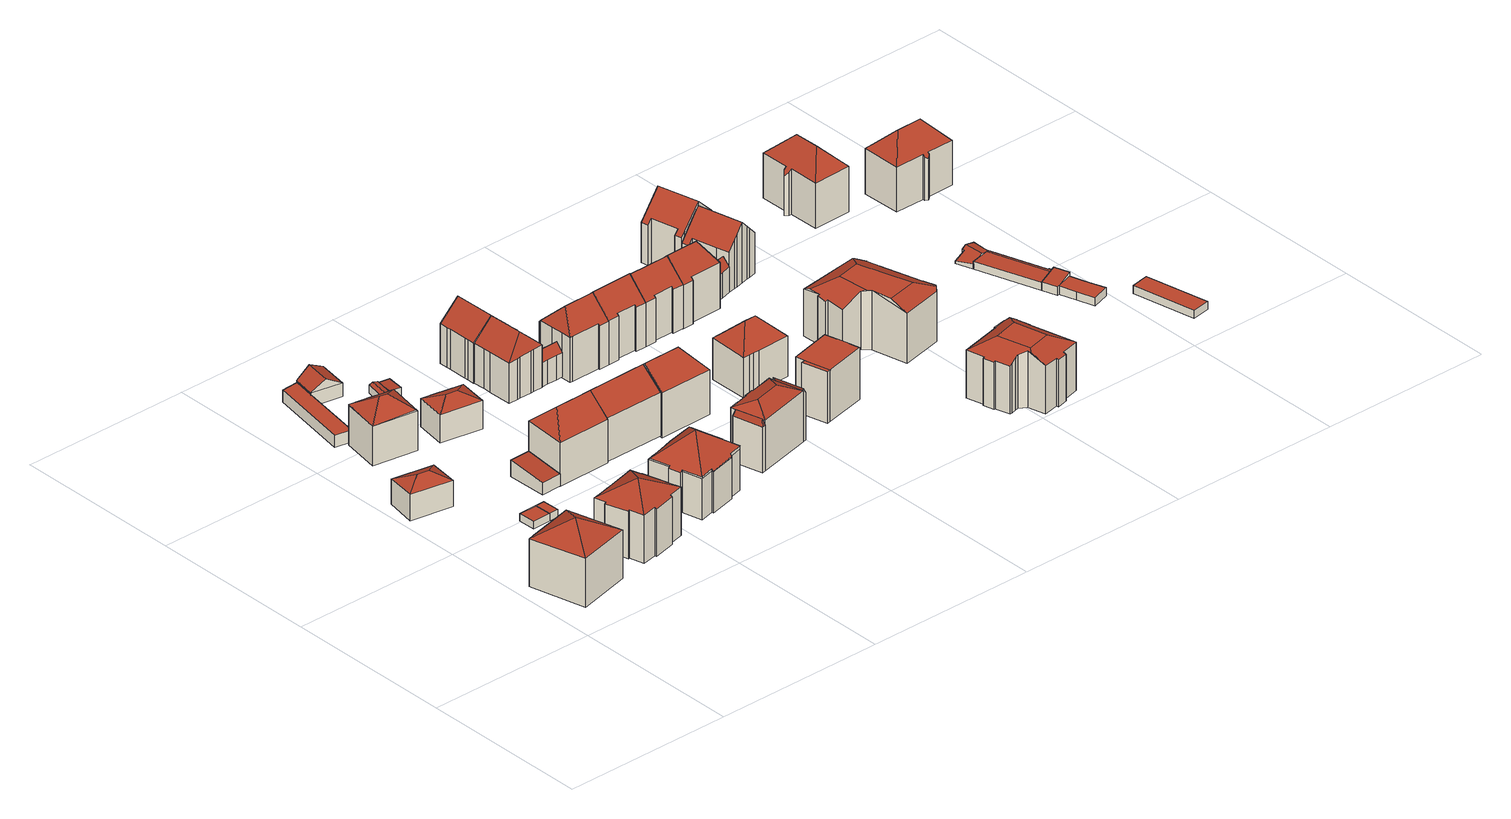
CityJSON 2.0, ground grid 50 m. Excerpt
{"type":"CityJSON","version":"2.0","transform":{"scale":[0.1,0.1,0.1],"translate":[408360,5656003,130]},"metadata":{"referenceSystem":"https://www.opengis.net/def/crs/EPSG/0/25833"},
"CityObjects":{
"building1":{"type":"Building","attributes":{"Dachtyp_tdc":"tdcFreeFormRoof","Gemeindeschluessel":14612000,"Dachneigung":31.47,"QualitaetDacherkennung":66,"Geometrietyp2DReferenz":"3000","measuredHeight":18.98,"function":"31001_9998","roofType":"5000"},"geometry":[{"type":"Solid","lod":"2","boundaries":[[[[0,1,2,3]],[[1,4,5,2]],[[4,6,7,5]],[[6,8,9,7]],[[8,10,11,9]],[[10,0,3,11]],[[12,6,4,1,0]],[[13,8,6,12]],[[13,12,10]],[[12,0,10]],[[10,8,13]],[[3,2,5,7,9,11]]]],"semantics":{"surfaces":[{"type":"WallSurface"},{"type":"RoofSurface"},{"type":"GroundSurface"}],"values":[[0,0,0,0,0,0,1,1,1,1,0,2]]}}]},
"building2":{"type":"Building","attributes":{"Dachtyp_tdc":"tdcHipRoof","Gemeindeschluessel":14612000,"Dachneigung":27.1,"QualitaetDacherkennung":89,"Geometrietyp2DReferenz":"3000","measuredHeight":9.74,"function":"31001_9998","roofType":"3200"},"geometry":[{"type":"Solid","lod":"2","boundaries":[[[[14,15,16,17]],[[15,18,19,16]],[[18,20,21,19]],[[20,14,17,21]],[[18,15,22]],[[14,20,23]],[[15,14,23,22]],[[20,18,22,23]],[[17,16,19,21]]]],"semantics":{"surfaces":[{"type":"WallSurface"},{"type":"RoofSurface"},{"type":"GroundSurface"}],"values":[[0,0,0,0,1,1,1,1,2]]}}]},
"building3":{"type":"Building","attributes":{"Dachtyp_tdc":"tdcPolyFlatRoof","Gemeindeschluessel":14612000,"Dachneigung":0,"QualitaetDacherkennung":93,"Geometrietyp2DReferenz":"3000","measuredHeight":2.21,"function":"31001_9998","roofType":"1000"},"geometry":[{"type":"Solid","lod":"2","boundaries":[[[[24,25,26,27]],[[25,28,29,26]],[[28,30,31,29]],[[30,24,27,31]],[[30,28,25,24]],[[27,26,29,31]]]],"semantics":{"surfaces":[{"type":"WallSurface"},{"type":"RoofSurface"},{"type":"GroundSurface"}],"values":[[0,0,0,0,1,2]]}}]},
"building4":{"type":"Building","attributes":{"Dachtyp_tdc":"tdcPolyFlatRoof","Gemeindeschluessel":14612000,"Dachneigung":0,"QualitaetDacherkennung":98,"Geometrietyp2DReferenz":"3000","measuredHeight":2.22,"function":"31001_9998","roofType":"1000"},"geometry":[{"type":"Solid","lod":"2","boundaries":[[[[32,24,27,33]],[[24,30,31,27]],[[30,34,35,31]],[[34,32,33,35]],[[34,30,24,32]],[[33,27,31,35]]]],"semantics":{"surfaces":[{"type":"WallSurface"},{"type":"RoofSurface"},{"type":"GroundSurface"}],"values":[[0,0,0,0,1,2]]}}]},
"building5":{"type":"Building","attributes":{"Dachtyp_tdc":"tdcTentRoof","Gemeindeschluessel":14612000,"Dachneigung":28.69,"QualitaetDacherkennung":49,"Geometrietyp2DReferenz":"3000","measuredHeight":18.12,"function":"31001_9998","roofType":"3500"},"geometry":[{"type":"Solid","lod":"2","boundaries":[[[[36,37,38,39]],[[37,40,41,38]],[[40,42,43,41]],[[42,44,45,43]],[[44,46,47,45]],[[46,48,49,47]],[[48,50,51,49]],[[50,52,53,51]],[[52,54,55,53]],[[54,56,57,55]],[[56,58,59,57]],[[58,60,61,59]],[[60,62,63,61]],[[62,64,65,63]],[[64,66,67,65]],[[66,68,69,67]],[[68,70,71,69]],[[70,72,73,71]],[[72,36,39,73]],[[50,48,46,44,42,40,74]],[[60,58,56,54,52,50,74]],[[68,66,64,62,60,74]],[[40,37,36,72,70,68,74]],[[39,38,41,43,45,47,49,51,53,55,57,59,61,63,65,67,69,71,73]]]],"semantics":{"surfaces":[{"type":"WallSurface"},{"type":"RoofSurface"},{"type":"GroundSurface"}],"values":[[0,0,0,0,0,0,0,0,0,0,0,0,0,0,0,0,0,0,0,1,1,1,1,2]]}}]},
"building6":{"type":"Building","attributes":{"Dachtyp_tdc":"tdcFreeFormRoof","Gemeindeschluessel":14612000,"Dachneigung":31.18,"QualitaetDacherkennung":84,"Geometrietyp2DReferenz":"3000","measuredHeight":15.18,"function":"31001_9998","roofType":"5000"},"geometry":[{"type":"Solid","lod":"2","boundaries":[[[[75,76,77,78]],[[76,79,80,77]],[[79,81,82,80]],[[81,83,84,82]],[[83,85,86,84]],[[85,87,88,86]],[[87,89,90,88]],[[89,75,78,90]],[[91,89,92]],[[93,94,95,87]],[[89,95,94,92]],[[96,97,98,91,92,94,93,99]],[[81,96,99,83]],[[83,99,93,85]],[[89,91,75]],[[75,91,98,76]],[[79,97,96,81]],[[76,98,97,79]],[[85,93,87]],[[87,95,89]],[[78,77,80,82,84,86,88,90]]]],"semantics":{"surfaces":[{"type":"WallSurface"},{"type":"RoofSurface"},{"type":"GroundSurface"}],"values":[[0,0,0,0,0,0,0,0,1,1,1,1,0,0,0,0,0,0,0,0,2]]}}]},
"building7":{"type":"Building","attributes":{"Dachtyp_tdc":"tdcPolyFlatRoof","Gemeindeschluessel":14612000,"Dachneigung":6.84,"QualitaetDacherkennung":77,"Geometrietyp2DReferenz":"3000","measuredHeight":4.87,"function":"31001_9998","roofType":"2100"},"geometry":[{"type":"Solid","lod":"2","boundaries":[[[[100,101,102,103]],[[101,104,105,102]],[[104,106,107,105]],[[106,100,103,107]],[[106,104,101,100]],[[103,102,105,107]]]],"semantics":{"surfaces":[{"type":"WallSurface"},{"type":"RoofSurface"},{"type":"GroundSurface"}],"values":[[0,0,0,0,1,2]]}}]},
"building8":{"type":"Building","attributes":{"Gemeindeschluessel":14612000,"Geometrietyp2DReferenz":"3000","function":"31001_9998","roofType":"9999"},"children":["building8-1","building8-2"]},
"building8-1":{"type":"BuildingPart","attributes":{"Dachtyp_tdc":"tdcGableRoof","Dachneigung":29.88,"QualitaetDacherkennung":85,"Geometrietyp2DReferenz":"3000","measuredHeight":6.7,"roofType":"3100"},"parents":["building8"],"geometry":[{"type":"MultiSurface","lod":"2","boundaries":[[[108,109,110,111]],[[109,112,113,114,110]],[[115,116,117,118,119]],[[116,120,121,117]],[[120,108,111,121]],[[120,122,123,124,108]],[[125,126,124,123,127]],[[112,125,127,115]],[[115,127,123,122,116]],[[109,126,125,112]],[[108,124,126,109]],[[116,122,120]],[[111,110,114,118,117,121]]],"semantics":{"surfaces":[{"type":"WallSurface"},{"type":"RoofSurface"},{"type":"GroundSurface"}],"values":[0,0,0,0,0,1,1,0,0,0,0,0,2]}}]},
"building8-2":{"type":"BuildingPart","attributes":{"Dachtyp_tdc":"tdcPolyFlatRoof","Dachneigung":0,"QualitaetDacherkennung":43,"Geometrietyp2DReferenz":"3000","measuredHeight":3.44,"roofType":"1000"},"parents":["building8"],"geometry":[{"type":"MultiSurface","lod":"2","boundaries":[[[128,119,118,129]],[[113,130,110,114]],[[130,131,132,110]],[[131,133,134,132]],[[133,128,129,134]],[[133,131,130,113,119,128]],[[129,118,114,110,132,134]]],"semantics":{"surfaces":[{"type":"WallSurface"},{"type":"RoofSurface"},{"type":"GroundSurface"}],"values":[0,0,0,0,0,1,2]}}]},
"building9":{"type":"Building","attributes":{"Dachtyp_tdc":"tdcFreeFormRoof","Gemeindeschluessel":14612000,"Dachneigung":24.18,"QualitaetDacherkennung":87,"Geometrietyp2DReferenz":"3000","measuredHeight":10.25,"function":"31001_9998","roofType":"5000"},"geometry":[{"type":"Solid","lod":"2","boundaries":[[[[135,136,137,138]],[[136,139,140,137]],[[139,141,142,140]],[[141,143,144,142]],[[143,145,146,144]],[[145,135,138,146]],[[141,139,147]],[[148,149,145,143]],[[147,139,136,135,149,148]],[[141,147,148,143]],[[135,145,149]],[[138,137,140,142,144,146]]]],"semantics":{"surfaces":[{"type":"WallSurface"},{"type":"RoofSurface"},{"type":"GroundSurface"}],"values":[[0,0,0,0,0,0,1,1,1,1,0,2]]}}]},
"building10":{"type":"Building","attributes":{"Dachtyp_tdc":"tdcFreeFormRoof","Gemeindeschluessel":14612000,"Dachneigung":41.9,"QualitaetDacherkennung":52,"Geometrietyp2DReferenz":"3000","measuredHeight":18.32,"function":"31001_9998","roofType":"5000"},"geometry":[{"type":"Solid","lod":"2","boundaries":[[[[150,151,152,153]],[[151,154,155,152]],[[154,156,157,155]],[[156,150,153,157]],[[158,154,151]],[[159,158,151,150]],[[158,159,156,154]],[[150,156,159]],[[153,152,155,157]]]],"semantics":{"surfaces":[{"type":"WallSurface"},{"type":"RoofSurface"},{"type":"GroundSurface"}],"values":[[0,0,0,0,1,1,1,0,2]]}}]},
"building11":{"type":"Building","attributes":{"Dachtyp_tdc":"tdcFreeFormRoof","Gemeindeschluessel":14612000,"Dachneigung":12.9,"QualitaetDacherkennung":51,"Geometrietyp2DReferenz":"3000","measuredHeight":2.91,"function":"31001_9998","roofType":"5000"},"geometry":[{"type":"Solid","lod":"2","boundaries":[[[[160,161,162,163]],[[161,164,165,162]],[[164,166,167,165]],[[166,168,169,167]],[[168,160,163,169]],[[168,166,170,171,160]],[[171,170,164,161]],[[161,160,171]],[[166,164,170]],[[163,162,165,167,169]]]],"semantics":{"surfaces":[{"type":"WallSurface"},{"type":"RoofSurface"},{"type":"GroundSurface"}],"values":[[0,0,0,0,0,1,1,0,0,2]]}}]},
"building12":{"type":"Building","attributes":{"Dachtyp_tdc":"tdcFreeFormRoof","Gemeindeschluessel":14612000,"Dachneigung":39.32,"QualitaetDacherkennung":48,"Geometrietyp2DReferenz":"3000","measuredHeight":19.01,"function":"31001_9998","roofType":"5000"},"geometry":[{"type":"Solid","lod":"2","boundaries":[[[[172,173,174,175]],[[173,176,177,174]],[[176,178,179,177]],[[178,180,181,179]],[[180,182,183,181]],[[182,184,185,183]],[[184,186,187,185]],[[186,188,189,187]],[[188,190,191,189]],[[190,192,193,191]],[[192,194,195,193]],[[194,196,197,195]],[[196,198,199,197]],[[198,200,201,199]],[[200,202,203,201]],[[202,204,205,203]],[[204,206,207,205]],[[206,208,209,207]],[[208,210,211,209]],[[210,172,175,211]],[[212,213,214,215,216,217,218,219,220]],[[221,222,223,224,225,218,217]],[[226,227,221,217,228,229,190,188]],[[216,230,231,232,233,194,228,217]],[[192,229,228,194]],[[194,233,196]],[[196,233,232,198]],[[198,232,231,200]],[[200,231,230,202]],[[202,230,216,215,204]],[[190,229,192]],[[184,227,226,186]],[[186,226,188]],[[182,222,221,227,184]],[[173,219,218,225,176]],[[176,225,224,178]],[[178,224,223,180]],[[180,223,222,182]],[[172,220,219,173]],[[204,215,214,206]],[[206,214,213,208]],[[208,213,212,210]],[[210,212,220,172]],[[175,174,177,179,181,183,185,187,189,191,193,195,197,199,201,203,205,207,209,211]]]],"semantics":{"surfaces":[{"type":"WallSurface"},{"type":"RoofSurface"},{"type":"GroundSurface"}],"values":[[0,0,0,0,0,0,0,0,0,0,0,0,0,0,0,0,0,0,0,0,1,1,1,1,0,0,0,0,0,0,0,0,0,0,0,0,0,0,0,0,0,0,0,2]]}}]},
"building13":{"type":"Building","attributes":{"Dachtyp_tdc":"tdcPolyFlatRoof","Gemeindeschluessel":14612000,"Dachneigung":4.2,"QualitaetDacherkennung":86,"Geometrietyp2DReferenz":"3000","measuredHeight":2.73,"function":"31001_9998","roofType":"2100"},"geometry":[{"type":"Solid","lod":"2","boundaries":[[[[234,235,236,237]],[[235,238,169,236]],[[238,239,167,169]],[[239,234,237,167]],[[239,238,235,234]],[[237,236,169,167]]]],"semantics":{"surfaces":[{"type":"WallSurface"},{"type":"RoofSurface"},{"type":"GroundSurface"}],"values":[[0,0,0,0,1,2]]}}]},
"building14":{"type":"Building","attributes":{"Dachtyp_tdc":"tdcGableRoof","Gemeindeschluessel":14612000,"Dachneigung":39.92,"QualitaetDacherkennung":71,"Geometrietyp2DReferenz":"3000","measuredHeight":17.87,"function":"31001_9998","roofType":"3100"},"geometry":[{"type":"Solid","lod":"2","boundaries":[[[[240,241,242,243]],[[241,156,244,242]],[[156,245,246,244]],[[245,240,243,246]],[[156,241,247]],[[240,245,248]],[[241,240,248,247]],[[245,156,247,248]],[[243,242,244,246]]]],"semantics":{"surfaces":[{"type":"WallSurface"},{"type":"RoofSurface"},{"type":"GroundSurface"}],"values":[[0,0,0,0,0,0,1,1,2]]}}]},
"building15":{"type":"Building","attributes":{"Dachtyp_tdc":"tdcHipAndGableRoof","Gemeindeschluessel":14612000,"Dachneigung":44.18,"QualitaetDacherkennung":74,"Geometrietyp2DReferenz":"3000","measuredHeight":17.25,"function":"31001_9998","roofType":"5000"},"geometry":[{"type":"Solid","lod":"2","boundaries":[[[[249,250,251,252]],[[250,253,254,251]],[[253,255,256,254]],[[255,257,258,256]],[[257,259,260,258]],[[259,261,262,260]],[[261,263,264,262]],[[263,265,266,264]],[[265,267,268,266]],[[267,269,270,268]],[[269,271,272,270]],[[271,273,274,272]],[[273,275,276,274]],[[275,277,278,276]],[[277,249,252,278]],[[273,271,269,267,265,263,279]],[[263,261,259,257,255,253,250,279]],[[250,249,277,275,273,279]],[[252,251,254,256,258,260,262,264,266,268,270,272,274,276,278]]]],"semantics":{"surfaces":[{"type":"WallSurface"},{"type":"RoofSurface"},{"type":"GroundSurface"}],"values":[[0,0,0,0,0,0,0,0,0,0,0,0,0,0,0,1,1,1,2]]}}]},
"building16":{"type":"Building","attributes":{"Dachtyp_tdc":"tdcGableRoof","Gemeindeschluessel":14612000,"Dachneigung":44.58,"QualitaetDacherkennung":75,"Geometrietyp2DReferenz":"3000","measuredHeight":17.34,"function":"31001_9998","roofType":"3100"},"geometry":[{"type":"Solid","lod":"2","boundaries":[[[[280,281,282,283]],[[281,284,285,282]],[[284,286,287,285]],[[286,288,289,287]],[[288,290,291,289]],[[290,292,293,291]],[[292,294,295,293]],[[294,296,297,295]],[[296,298,299,297]],[[298,300,301,299]],[[300,302,303,301]],[[302,304,305,303]],[[304,250,306,305]],[[250,307,308,306]],[[307,309,310,308]],[[309,280,283,310]],[[250,304,302,300,298,296,294,292,290,288]],[[288,286,284,281,280,309,307,250]],[[283,282,285,287,289,291,293,295,297,299,301,303,305,306,308,310]]]],"semantics":{"surfaces":[{"type":"WallSurface"},{"type":"RoofSurface"},{"type":"GroundSurface"}],"values":[[0,0,0,0,0,0,0,0,0,0,0,0,0,0,0,0,1,1,2]]}}]},
"building17":{"type":"Building","attributes":{"Dachtyp_tdc":"tdcFreeFormRoof","Gemeindeschluessel":14612000,"Dachneigung":48.27,"QualitaetDacherkennung":69,"Geometrietyp2DReferenz":"3000","measuredHeight":9.41,"function":"31001_9998","roofType":"5000"},"geometry":[{"type":"Solid","lod":"2","boundaries":[[[[311,312,313,314]],[[312,315,316,313]],[[315,317,318,316]],[[317,319,320,318]],[[319,321,322,320]],[[321,323,324,322]],[[323,311,314,324]],[[325,315,312,311,326]],[[319,317,325,326,323,321]],[[317,315,325]],[[311,323,326]],[[314,313,316,318,320,322,324]]]],"semantics":{"surfaces":[{"type":"WallSurface"},{"type":"RoofSurface"},{"type":"GroundSurface"}],"values":[[0,0,0,0,0,0,0,1,1,0,0,2]]}}]},
"building18":{"type":"Building","attributes":{"Dachtyp_tdc":"tdcHipAndGableRoof","Gemeindeschluessel":14612000,"Dachneigung":41.96,"QualitaetDacherkennung":49,"Geometrietyp2DReferenz":"3000","measuredHeight":18.68,"function":"31001_9998","roofType":"5000"},"geometry":[{"type":"Solid","lod":"2","boundaries":[[[[327,328,329,330]],[[328,331,332,329]],[[331,333,334,332]],[[333,335,336,334]],[[335,327,330,336]],[[328,337,338]],[[245,339,338,337]],[[328,338,339,340,331]],[[331,340,333]],[[333,340,339,245,335]],[[335,245,337,327]],[[327,337,328]],[[330,329,332,334,336]]]],"semantics":{"surfaces":[{"type":"WallSurface"},{"type":"RoofSurface"},{"type":"GroundSurface"}],"values":[[0,0,0,0,0,1,1,1,0,0,0,0,2]]}}]},
"building19":{"type":"Building","attributes":{"Gemeindeschluessel":14612000,"Geometrietyp2DReferenz":"3000","function":"31001_9998","roofType":"9999"},"children":["building19-1","building19-2","building19-3"]},
"building19-1":{"type":"BuildingPart","attributes":{"Dachtyp_tdc":"tdcFreeFormRoof","Dachneigung":75.71,"QualitaetDacherkennung":44,"Geometrietyp2DReferenz":"3000","measuredHeight":15.21,"roofType":"5000"},"parents":["building19"],"geometry":[{"type":"MultiSurface","lod":"2","boundaries":[[[341,342,343,344]],[[342,345,346,343]],[[345,347,348,346]],[[349,347,345]],[[350,349,345,342]],[[350,342,341]],[[349,350,341,347]],[[344,343,346,348]]],"semantics":{"surfaces":[{"type":"WallSurface"},{"type":"RoofSurface"},{"type":"GroundSurface"}],"values":[0,0,0,1,1,1,1,2]}}]},
"building19-2":{"type":"BuildingPart","attributes":{"Dachtyp_tdc":"tdcHipRoof","Dachneigung":22.23,"QualitaetDacherkennung":58,"Geometrietyp2DReferenz":"3000","measuredHeight":16.91,"roofType":"3200"},"parents":["building19"],"geometry":[{"type":"MultiSurface","lod":"2","boundaries":[[[351,352,353,354]],[[352,355,356,353]],[[355,357,358,356]],[[357,359,360,358]],[[359,361,362,360]],[[361,363,364,362]],[[363,365,366,364]],[[367,368,341,344,369]],[[370,371,372,348,347]],[[371,373,374,372]],[[373,375,376,374]],[[375,351,354,376]],[[371,370,368,377]],[[367,365,363,378]],[[368,367,378,377]],[[363,361,359,357,355,352,351,375,373,371,377,378]],[[354,353,356,358,360,362,364,366,369,344,348,372,374,376]]],"semantics":{"surfaces":[{"type":"WallSurface"},{"type":"RoofSurface"},{"type":"GroundSurface"}],"values":[0,0,0,0,0,0,0,0,0,0,0,0,1,1,1,1,2]}}]},
"building19-3":{"type":"BuildingPart","attributes":{"Dachtyp_tdc":"tdcPolyFlatRoof","Dachneigung":58.97,"QualitaetDacherkennung":49,"Geometrietyp2DReferenz":"3000","measuredHeight":15.47,"roofType":"2100"},"parents":["building19"],"geometry":[{"type":"MultiSurface","lod":"2","boundaries":[[[379,380,367,369,381]],[[382,383,384,366,365]],[[383,379,381,384]],[[383,382,380,379]],[[381,369,366,384]]],"semantics":{"surfaces":[{"type":"WallSurface"},{"type":"RoofSurface"},{"type":"GroundSurface"}],"values":[0,0,0,1,2]}}]},
"building20":{"type":"Building","attributes":{"Dachtyp_tdc":"tdcHipAndGableRoof","Gemeindeschluessel":14612000,"Dachneigung":44.37,"QualitaetDacherkennung":88,"Geometrietyp2DReferenz":"3000","measuredHeight":18.43,"function":"31001_9998","roofType":"5000"},"geometry":[{"type":"Solid","lod":"2","boundaries":[[[[385,386,387,388]],[[386,389,390,387]],[[389,391,392,390]],[[391,393,394,392]],[[393,395,396,394]],[[395,397,398,396]],[[397,399,400,398]],[[399,401,402,400]],[[401,403,404,402]],[[403,405,406,404]],[[405,407,408,406]],[[407,409,410,408]],[[409,411,412,410]],[[411,413,414,412]],[[413,415,416,414]],[[415,417,418,416]],[[417,385,388,418]],[[413,411,409,407,419]],[[407,405,403,401,399,397,419]],[[397,395,393,391,389,386,385,417,415,413,419]],[[388,387,390,392,394,396,398,400,402,404,406,408,410,412,414,416,418]]]],"semantics":{"surfaces":[{"type":"WallSurface"},{"type":"RoofSurface"},{"type":"GroundSurface"}],"values":[[0,0,0,0,0,0,0,0,0,0,0,0,0,0,0,0,0,1,1,1,2]]}}]},
"building21":{"type":"Building","attributes":{"Dachtyp_tdc":"tdcGableRoof","Gemeindeschluessel":14612000,"Dachneigung":44.17,"QualitaetDacherkennung":87,"Geometrietyp2DReferenz":"3000","measuredHeight":18.44,"function":"31001_9998","roofType":"3100"},"geometry":[{"type":"Solid","lod":"2","boundaries":[[[[420,421,422,423]],[[421,424,425,422]],[[424,426,427,425]],[[426,428,429,427]],[[428,430,431,429]],[[430,432,433,431]],[[432,434,435,433]],[[434,436,437,435]],[[436,438,439,437]],[[438,440,441,439]],[[440,442,443,441]],[[442,444,400,443]],[[444,445,398,400]],[[445,395,396,398]],[[395,446,394,396]],[[446,420,423,394]],[[445,444,442,440,438,436,434,432]],[[432,430,428,426,424,421,420,446,395,445]],[[423,422,425,427,429,431,433,435,437,439,441,443,400,398,396,394]]]],"semantics":{"surfaces":[{"type":"WallSurface"},{"type":"RoofSurface"},{"type":"GroundSurface"}],"values":[[0,0,0,0,0,0,0,0,0,0,0,0,0,0,0,0,1,1,2]]}}]},
"building22":{"type":"Building","attributes":{"Gemeindeschluessel":14612000,"Geometrietyp2DReferenz":"3000","function":"31001_9998","roofType":"9999"},"children":["building22-1","building22-2"]},
"building22-1":{"type":"BuildingPart","attributes":{"Dachtyp_tdc":"tdcPolyFlatRoof","Dachneigung":0,"QualitaetDacherkennung":0,"Geometrietyp2DReferenz":"3000","measuredHeight":3.2,"roofType":"9999"},"parents":["building22"],"geometry":[{"type":"MultiSurface","lod":"2","boundaries":[[[447,448,449,450,451]],[[451,450,452,453]],[[450,449,454,452]],[[449,448,455,454]],[[448,447,456,455]],[[453,452,454,455,456]],[[453,456,447,451]]],"semantics":{"surfaces":[{"type":"RoofSurface"},{"type":"WallSurface"},{"type":"GroundSurface"},{"type":"ClosureSurface","isClosure":"1","QuelleClosure":"LoD1Solid"}],"values":[0,1,1,1,1,2,3]}}]},
"building22-2":{"type":"BuildingPart","attributes":{"Dachtyp_tdc":"tdcHipRoof","Dachneigung":44.08,"QualitaetDacherkennung":59,"Geometrietyp2DReferenz":"3000","measuredHeight":17.32,"roofType":"3200"},"parents":["building22"],"geometry":[{"type":"MultiSurface","lod":"2","boundaries":[[[457,458,455,456,447]],[[458,459,460,455]],[[459,461,462,460]],[[461,463,464,462]],[[463,465,466,464]],[[465,467,468,466]],[[467,469,470,468]],[[469,471,472,470]],[[471,473,453,472]],[[473,451,453]],[[471,469,474]],[[461,459,475]],[[469,467,465,463,461,475,474]],[[459,458,457,473,471,474,475]],[[456,455,460,462,464,466,468,470,472,453]]],"semantics":{"surfaces":[{"type":"WallSurface"},{"type":"RoofSurface"},{"type":"GroundSurface"}],"values":[0,0,0,0,0,0,0,0,0,0,1,1,1,1,2]}}]},
"building23":{"type":"Building","attributes":{"Gemeindeschluessel":14612000,"Geometrietyp2DReferenz":"3000","function":"31001_9998","roofType":"9999"},"children":["building23-1","building23-2","building23-3"]},
"building23-1":{"type":"BuildingPart","attributes":{"Dachtyp_tdc":"tdcFreeFormRoof","Dachneigung":54.7,"QualitaetDacherkennung":26,"Geometrietyp2DReferenz":"3000","measuredHeight":12.95,"roofType":"5000"},"parents":["building23"],"geometry":[{"type":"MultiSurface","lod":"2","boundaries":[[[476,477,478,479]],[[477,480,481,478]],[[480,482,483,481]],[[484,482,480]],[[485,484,480,477]],[[485,477,476]],[[484,485,476,482]],[[479,478,481,483]]],"semantics":{"surfaces":[{"type":"WallSurface"},{"type":"RoofSurface"},{"type":"GroundSurface"}],"values":[0,0,0,1,1,1,1,2]}}]},
"building23-2":{"type":"BuildingPart","attributes":{"Dachtyp_tdc":"tdcPolyFlatRoof","Dachneigung":0,"QualitaetDacherkennung":70,"Geometrietyp2DReferenz":"3000","measuredHeight":14.96,"roofType":"1000"},"parents":["building23"],"geometry":[{"type":"MultiSurface","lod":"2","boundaries":[[[486,487,488,489]],[[487,490,476,479,488]],[[491,492,493,483,482]],[[492,494,495,493]],[[496,486,489,497]],[[496,494,492,491,490,487,486]],[[489,488,479,483,493,495,497]]],"semantics":{"surfaces":[{"type":"WallSurface"},{"type":"RoofSurface"},{"type":"GroundSurface"}],"values":[0,0,0,0,0,1,2]}}]},
"building23-3":{"type":"BuildingPart","attributes":{"Dachtyp_tdc":"tdcPolyFlatRoof","Dachneigung":0,"QualitaetDacherkennung":70,"Geometrietyp2DReferenz":"3000","measuredHeight":14.95,"roofType":"1000"},"parents":["building23"],"geometry":[{"type":"MultiSurface","lod":"2","boundaries":[[[494,498,499,495]],[[498,500,501,499]],[[500,496,497,501]],[[496,500,498,494]],[[495,499,501,497]]],"semantics":{"surfaces":[{"type":"WallSurface"},{"type":"RoofSurface"},{"type":"GroundSurface"}],"values":[0,0,0,1,2]}}]},
"building24":{"type":"Building","attributes":{"Dachtyp_tdc":"tdcGableRoof","Gemeindeschluessel":14612000,"Dachneigung":43.43,"QualitaetDacherkennung":87,"Geometrietyp2DReferenz":"3000","measuredHeight":18.42,"function":"31001_9998","roofType":"3100"},"geometry":[{"type":"Solid","lod":"2","boundaries":[[[[502,503,504,505]],[[503,506,507,504]],[[506,508,509,507]],[[508,510,511,509]],[[510,512,513,511]],[[512,514,515,513]],[[514,516,517,515]],[[516,518,519,517]],[[518,520,521,519]],[[520,522,523,521]],[[522,524,525,523]],[[524,434,435,525]],[[434,526,527,435]],[[526,430,431,527]],[[430,428,429,431]],[[428,502,505,429]],[[526,434,524,522,520,518,516,514]],[[514,512,510,508,506,503,502,428,430,526]],[[505,504,507,509,511,513,515,517,519,521,523,525,435,527,431,429]]]],"semantics":{"surfaces":[{"type":"WallSurface"},{"type":"RoofSurface"},{"type":"GroundSurface"}],"values":[[0,0,0,0,0,0,0,0,0,0,0,0,0,0,0,0,1,1,2]]}}]},
"building25":{"type":"Building","attributes":{"Dachtyp_tdc":"tdcHipAndGableRoof","Gemeindeschluessel":14612000,"Dachneigung":44.57,"QualitaetDacherkennung":89,"Geometrietyp2DReferenz":"3000","measuredHeight":18.53,"function":"31001_9998","roofType":"5000"},"geometry":[{"type":"Solid","lod":"2","boundaries":[[[[528,529,530,531]],[[529,532,533,530]],[[532,534,535,533]],[[534,536,537,535]],[[536,538,539,537]],[[538,540,541,539]],[[540,542,543,541]],[[542,544,545,543]],[[544,546,547,545]],[[546,548,549,547]],[[548,550,551,549]],[[550,552,553,551]],[[552,554,555,553]],[[554,556,557,555]],[[556,558,559,557]],[[558,528,531,559]],[[554,552,550,548,560]],[[548,546,544,542,540,538,536,534,532,529,560]],[[529,528,558,556,554,560]],[[531,530,533,535,537,539,541,543,545,547,549,551,553,555,557,559]]]],"semantics":{"surfaces":[{"type":"WallSurface"},{"type":"RoofSurface"},{"type":"GroundSurface"}],"values":[[0,0,0,0,0,0,0,0,0,0,0,0,0,0,0,0,1,1,1,2]]}}]},
"building26":{"type":"Building","attributes":{"Dachtyp_tdc":"tdcFreeFormRoof","Gemeindeschluessel":14612000,"Dachneigung":50.51,"QualitaetDacherkennung":65,"Geometrietyp2DReferenz":"3000","measuredHeight":9.78,"function":"31001_9998","roofType":"5000"},"geometry":[{"type":"Solid","lod":"2","boundaries":[[[[561,562,563,551]],[[562,564,565,563]],[[564,566,567,565]],[[566,568,569,567]],[[568,570,553,569]],[[570,561,551,553]],[[571,564,562,561,572]],[[568,566,571,572,570]],[[561,570,572]],[[566,564,571]],[[551,563,565,567,569,553]]]],"semantics":{"surfaces":[{"type":"WallSurface"},{"type":"RoofSurface"},{"type":"GroundSurface"}],"values":[[0,0,0,0,0,0,1,1,0,0,2]]}}]},
"building27":{"type":"Building","attributes":{"Dachtyp_tdc":"tdcFreeFormRoof","Gemeindeschluessel":14612000,"Dachneigung":29.59,"QualitaetDacherkennung":47,"Geometrietyp2DReferenz":"3000","measuredHeight":16.99,"function":"31001_9998","roofType":"5000"},"geometry":[{"type":"Solid","lod":"2","boundaries":[[[[573,574,575,576]],[[574,577,578,575]],[[577,579,580,578]],[[579,581,582,580]],[[581,583,584,582]],[[583,585,586,584]],[[585,587,588,586]],[[587,589,590,588]],[[589,591,592,590]],[[591,593,594,592]],[[593,595,596,594]],[[595,597,598,596]],[[597,599,600,598]],[[599,601,602,600]],[[601,603,604,602]],[[603,605,606,604]],[[605,607,608,606]],[[607,609,610,608]],[[609,611,612,610]],[[611,613,614,612]],[[613,615,616,614]],[[615,617,618,616]],[[617,619,620,618]],[[619,621,622,620]],[[621,623,624,622]],[[623,573,576,624]],[[579,577,574,573,623,621,625,626,627,628]],[[585,583,581,628,627,629,630,589,587]],[[597,595,593,591,630,629,631,632,601,599]],[[615,613,611,609,607,605,603,632,631,626,625,619,617]],[[631,629,627,626]],[[621,619,625]],[[591,589,630]],[[603,601,632]],[[581,579,628]],[[576,575,578,580,582,584,586,588,590,592,594,596,598,600,602,604,606,608,610,612,614,616,618,620,622,624]]]],"semantics":{"surfaces":[{"type":"WallSurface"},{"type":"RoofSurface"},{"type":"GroundSurface"}],"values":[[0,0,0,0,0,0,0,0,0,0,0,0,0,0,0,0,0,0,0,0,0,0,0,0,0,0,1,1,1,1,1,0,0,0,0,2]]}}]},
"building28":{"type":"Building","attributes":{"Dachtyp_tdc":"tdcFreeFormRoof","Gemeindeschluessel":14612000,"Dachneigung":26.42,"QualitaetDacherkennung":24,"Geometrietyp2DReferenz":"3000","measuredHeight":17.5,"function":"31001_9998","roofType":"5000"},"geometry":[{"type":"Solid","lod":"2","boundaries":[[[[633,634,635,636]],[[634,637,638,635]],[[637,639,640,638]],[[639,641,642,640]],[[641,643,644,642]],[[643,645,646,644]],[[645,647,648,646]],[[647,649,650,648]],[[649,651,652,650]],[[651,653,654,652]],[[653,655,656,654]],[[655,657,658,656]],[[657,659,660,658]],[[659,661,662,660]],[[661,663,664,662]],[[663,665,666,664]],[[665,667,668,666]],[[667,669,670,668]],[[669,633,636,670]],[[641,671,672,673,643]],[[649,647,674,675,676,657,655,653,651]],[[675,677,678,659,676]],[[667,665,663,661,678,677,672,671,639,637,634,633,669]],[[673,672,677,675,674,645]],[[659,657,676]],[[661,659,678]],[[641,639,671]],[[645,643,673]],[[647,645,674]],[[636,635,638,640,642,644,646,648,650,652,654,656,658,660,662,664,666,668,670]]]],"semantics":{"surfaces":[{"type":"WallSurface"},{"type":"RoofSurface"},{"type":"GroundSurface"}],"values":[[0,0,0,0,0,0,0,0,0,0,0,0,0,0,0,0,0,0,0,1,1,1,1,1,0,0,0,0,0,2]]}}]},
"building29":{"type":"Building","attributes":{"Dachtyp_tdc":"tdcGableRoof","Gemeindeschluessel":14612000,"Dachneigung":46.9,"QualitaetDacherkennung":64,"Geometrietyp2DReferenz":"3000","measuredHeight":17.63,"function":"31001_9998","roofType":"3100"},"geometry":[{"type":"Solid","lod":"2","boundaries":[[[[679,680,565,567]],[[680,681,682,565]],[[681,683,684,682]],[[683,685,686,684]],[[685,687,688,686]],[[687,689,690,688]],[[689,691,692,690]],[[691,693,694,692]],[[693,695,696,694]],[[695,697,698,696]],[[697,699,700,698]],[[699,701,702,700]],[[701,703,704,702]],[[703,705,706,704]],[[705,707,708,706]],[[707,679,567,708]],[[703,701,699,697,695,693,691,689]],[[689,687,685,683,681,680,679,707,705,703]],[[567,565,682,684,686,688,690,692,694,696,698,700,702,704,706,708]]]],"semantics":{"surfaces":[{"type":"WallSurface"},{"type":"RoofSurface"},{"type":"GroundSurface"}],"values":[[0,0,0,0,0,0,0,0,0,0,0,0,0,0,0,0,1,1,2]]}}]},
"building30":{"type":"Building","attributes":{"Dachtyp_tdc":"tdcGableRoof","Gemeindeschluessel":14612000,"Dachneigung":45.35,"QualitaetDacherkennung":75,"Geometrietyp2DReferenz":"3000","measuredHeight":18.76,"function":"31001_9998","roofType":"3100"},"geometry":[{"type":"Solid","lod":"2","boundaries":[[[[709,710,711,712]],[[710,713,714,711]],[[713,715,716,714]],[[715,717,718,716]],[[717,719,720,718]],[[719,721,722,720]],[[721,723,724,722]],[[723,725,726,724]],[[725,727,728,726]],[[727,729,730,728]],[[729,731,732,730]],[[731,733,734,732]],[[733,735,736,734]],[[735,737,738,736]],[[737,739,740,738]],[[739,741,742,740]],[[741,709,712,742]],[[737,735,733,731,729,727,725,723,721]],[[721,719,717,715,713,710,709,741,739,737]],[[712,711,714,716,718,720,722,724,726,728,730,732,734,736,738,740,742]]]],"semantics":{"surfaces":[{"type":"WallSurface"},{"type":"RoofSurface"},{"type":"GroundSurface"}],"values":[[0,0,0,0,0,0,0,0,0,0,0,0,0,0,0,0,0,1,1,2]]}}]},
"building31":{"type":"Building","attributes":{"Dachtyp_tdc":"tdcFreeFormRoof","Gemeindeschluessel":14612000,"Dachneigung":31.14,"QualitaetDacherkennung":26,"Geometrietyp2DReferenz":"3000","measuredHeight":3.2,"function":"31001_9998","roofType":"5000"},"geometry":[{"type":"Solid","lod":"2","boundaries":[[[[743,744,745,746]],[[744,747,748,745]],[[747,749,750,748]],[[749,751,752,750]],[[751,753,754,752]],[[753,755,756,754]],[[755,743,746,756]],[[747,744,743,757,758,749]],[[757,755,753,751,758]],[[751,749,758]],[[743,755,757]],[[746,745,748,750,752,754,756]]]],"semantics":{"surfaces":[{"type":"WallSurface"},{"type":"RoofSurface"},{"type":"GroundSurface"}],"values":[[0,0,0,0,0,0,0,1,1,0,0,2]]}}]},
"building32":{"type":"Building","attributes":{"Dachtyp_tdc":"tdcGableRoof","Gemeindeschluessel":14612000,"Dachneigung":13.4,"QualitaetDacherkennung":43,"Geometrietyp2DReferenz":"3000","measuredHeight":3.25,"function":"31001_9998","roofType":"3100"},"geometry":[{"type":"Solid","lod":"2","boundaries":[[[[759,760,756,761]],[[760,762,763,756]],[[762,764,765,763]],[[764,766,767,765]],[[766,768,769,767]],[[768,770,771,769]],[[770,772,746,771]],[[772,759,761,746]],[[768,766,764,762,760,759]],[[759,772,770,768]],[[761,756,763,765,767,769,771,746]]]],"semantics":{"surfaces":[{"type":"WallSurface"},{"type":"RoofSurface"},{"type":"GroundSurface"}],"values":[[0,0,0,0,0,0,0,0,1,1,2]]}}]},
"building33":{"type":"Building","attributes":{"Dachtyp_tdc":"tdcHipRoof","Gemeindeschluessel":14612000,"Dachneigung":44.94,"QualitaetDacherkennung":94,"Geometrietyp2DReferenz":"3000","measuredHeight":18.74,"function":"31001_9998","roofType":"3200"},"geometry":[{"type":"Solid","lod":"2","boundaries":[[[[773,774,775,776]],[[774,777,778,775]],[[777,779,780,778]],[[779,781,782,780]],[[781,783,784,782]],[[783,785,786,784]],[[785,787,788,786]],[[787,789,790,788]],[[789,791,792,790]],[[791,793,794,792]],[[793,795,796,794]],[[795,773,776,796]],[[791,789,797]],[[781,779,798]],[[789,787,785,783,781,798,797]],[[779,777,774,773,795,793,791,797,798]],[[776,775,778,780,782,784,786,788,790,792,794,796]]]],"semantics":{"surfaces":[{"type":"WallSurface"},{"type":"RoofSurface"},{"type":"GroundSurface"}],"values":[[0,0,0,0,0,0,0,0,0,0,0,0,1,1,1,1,2]]}}]},
"building34":{"type":"Building","attributes":{"Gemeindeschluessel":14612000,"Geometrietyp2DReferenz":"3000","function":"31001_9998","roofType":"9999"},"children":["building34-1","building34-2"]},
"building34-1":{"type":"BuildingPart","attributes":{"Dachtyp_tdc":"tdcPolyFlatRoof","Dachneigung":11.38,"QualitaetDacherkennung":58,"Geometrietyp2DReferenz":"3000","measuredHeight":3.6,"roofType":"2100"},"parents":["building34"],"geometry":[{"type":"MultiSurface","lod":"2","boundaries":[[[799,800,767,771]],[[800,801,802,803,767]],[[804,805,806,807,808]],[[805,799,771,806]],[[805,804,801,800,799]],[[771,767,803,807,806]]],"semantics":{"surfaces":[{"type":"WallSurface"},{"type":"RoofSurface"},{"type":"GroundSurface"}],"values":[0,0,0,0,1,2]}}]},
"building34-2":{"type":"BuildingPart","attributes":{"Dachtyp_tdc":"tdcPolyFlatRoof","Dachneigung":0,"QualitaetDacherkennung":72,"Geometrietyp2DReferenz":"3000","measuredHeight":2.34,"roofType":"1000"},"parents":["building34"],"geometry":[{"type":"MultiSurface","lod":"2","boundaries":[[[802,809,810,803]],[[809,811,812,810]],[[811,813,814,812]],[[813,815,816,814]],[[815,808,807,816]],[[808,815,813,811,809,802]],[[803,810,812,814,816,807]]],"semantics":{"surfaces":[{"type":"WallSurface"},{"type":"RoofSurface"},{"type":"GroundSurface"}],"values":[0,0,0,0,0,1,2]}}]},
"building35":{"type":"Building","attributes":{"Dachtyp_tdc":"tdcPolyFlatRoof","Gemeindeschluessel":14612000,"Dachneigung":0,"QualitaetDacherkennung":56,"Geometrietyp2DReferenz":"3000","measuredHeight":2.3,"function":"31001_9998","roofType":"1000"},"geometry":[{"type":"Solid","lod":"2","boundaries":[[[[817,818,819,820]],[[818,821,822,819]],[[821,823,824,822]],[[823,817,820,824]],[[823,821,818,817]],[[820,819,822,824]]]],"semantics":{"surfaces":[{"type":"WallSurface"},{"type":"RoofSurface"},{"type":"GroundSurface"}],"values":[[0,0,0,0,1,2]]}}]},
"building36":{"type":"Building","attributes":{"Dachtyp_tdc":"tdcHipRoof","Gemeindeschluessel":14612000,"Dachneigung":44.87,"QualitaetDacherkennung":89,"Geometrietyp2DReferenz":"3000","measuredHeight":18.79,"function":"31001_9998","roofType":"3200"},"geometry":[{"type":"Solid","lod":"2","boundaries":[[[[825,826,827,828]],[[826,829,830,827]],[[829,831,832,830]],[[831,833,834,832]],[[833,835,836,834]],[[835,837,838,836]],[[837,839,840,838]],[[839,841,842,840]],[[841,843,844,842]],[[843,845,846,844]],[[845,847,848,846]],[[847,825,828,848]],[[843,841,849]],[[833,831,850]],[[841,839,837,835,833,850,849]],[[831,829,826,825,847,845,843,849,850]],[[828,827,830,832,834,836,838,840,842,844,846,848]]]],"semantics":{"surfaces":[{"type":"WallSurface"},{"type":"RoofSurface"},{"type":"GroundSurface"}],"values":[[0,0,0,0,0,0,0,0,0,0,0,0,1,1,1,1,2]]}}]}
},
"vertices":[
[29,248,155],[48,253,155],[48,253,16],[29,248,16],[57,255,155],[57,255,16],[185,286,155],[185,286,16],[225,122,158],[225,122,16],[69,84,158],[69,84,16],[127,186,205],[224,122,158],
[128,639,98],[6,661,98],[6,661,22],[128,639,22],[22,750,95],[22,750,22],[143,728,95],[143,728,22],[58,694,119],[92,688,119],
[258,429,46],[205,428,46],[205,428,24],[258,429,24],[203,478,46],[203,478,24],[257,479,46],[257,479,24],
[286,431,46],[286,431,24],[284,480,46],[284,480,24],
[461,224,150],[455,222,153],[455,222,13],[461,224,13],[467,178,154],[467,178,13],[423,167,154],[423,167,13],[424,162,151],[424,162,13],[357,145,151],[357,145,13],[356,151,154],[356,151,13],[313,141,154],[313,141,13],[303,185,153],[303,185,13],[299,184,150],[299,184,13],[282,252,148],[282,252,13],[287,254,151],[287,254,13],[278,288,149],[278,288,13],[309,295,149],[309,295,13],[331,301,149],[331,301,13],[346,304,149],[346,304,13],[430,325,149],[430,325,13],[438,294,150],[438,294,13],[443,295,148],[443,295,13],[373,231,195],
[126,1024,136],[192,1012,136],[192,1012,21],[126,1024,21],[208,1009,136],[208,1009,21],[226,1006,136],[226,1006,21],[249,1002,136],[249,1002,21],[255,1001,136],[255,1001,21],[236,892,136],[236,892,21],[106,912,136],[106,912,21],[126,1024,139],[170,960,173],[255,1001,139],[194,955,173],[232,893,139],[226,1006,139],[208,1009,139],[192,1012,139],[249,1002,139],
[386,650,70],[387,534,57],[387,534,22],[386,650,22],[328,533,57],[328,533,22],[325,648,70],[325,648,22],
[267,1204,57],[178,1220,57],[178,1220,17],[267,1204,17],[177,1220,57],[177,1220,52],[177,1220,17],[189,1286,57],[272,1291,57],[272,1291,17],[189,1286,17],[189,1286,52],[282,1292,57],[282,1292,17],[272,1291,63],[234,1289,84],[221,1212,84],[177,1220,58],[178,1220,59],[189,1286,58],
[140,1283,52],[140,1283,17],[178,1220,52],[145,1033,52],[145,1033,17],[96,1042,52],[96,1042,17],
[364,960,103],[378,957,103],[378,957,21],[364,960,21],[436,947,103],[436,947,21],[421,859,103],[421,859,21],[300,880,103],[300,880,21],[315,968,103],[315,968,21],[386,911,123],[353,917,123],[316,968,103],
[545,537,148],[387,534,147],[387,534,21],[545,537,21],[386,650,158],[386,650,21],[544,652,158],[544,652,21],[432,598,204],[544,599,204],
[326,1037,45],[298,1042,42],[298,1042,19],[326,1037,19],[324,1170,43],[324,1170,19],[349,1165,45],[349,1165,19],[339,1110,45],[339,1110,19],[334,1168,48],[311,1039,48],
[699,289,133],[712,235,133],[712,235,14],[699,289,14],[670,224,133],[670,224,14],[671,219,133],[671,219,14],[594,200,133],[594,200,14],[593,206,133],[593,206,14],[552,196,133],[552,196,14],[538,253,133],[538,253,14],[531,251,133],[531,251,14],[523,287,133],[523,287,14],[529,289,133],[529,289,14],[514,351,133],[514,351,14],[532,355,133],[532,355,14],[542,357,133],[542,357,14],[566,363,133],[566,363,14],[606,373,133],[606,373,14],[678,376,133],[678,376,14],[689,330,133],[689,330,14],[695,331,133],[695,331,14],[705,290,133],[705,290,14],[705,290,140],[695,331,140],[689,330,144],[678,376,144],[670,376,149],[615,290,204],[712,234,144],[712,235,144],[699,289,144],[552,196,139],[593,206,140],[594,200,135],[671,219,138],[670,224,143],[538,253,138],[552,196,138],[515,345,138],[529,289,138],[606,373,137],[566,363,135],[542,357,134],[532,355,134],
[382,1159,42],[371,1104,47],[371,1104,19],[382,1159,19],[339,1110,47],[349,1165,42],
[727,545,146],[545,543,146],[545,543,20],[727,545,20],[544,652,20],[726,655,158],[726,655,20],[544,606,199],[726,608,199],
[555,1041,128],[613,1042,184],[613,1042,12],[555,1041,12],[665,1042,136],[665,1042,12],[679,1042,123],[679,1042,12],[679,1021,123],[679,1021,12],[665,1021,136],[665,1021,12],[666,950,136],[666,950,12],[666,914,136],[666,914,12],[638,914,134],[638,914,12],[630,914,133],[630,914,12],[594,914,131],[594,914,12],[585,913,130],[585,913,12],[557,913,128],[557,913,12],[556,983,128],[556,983,12],[556,1005,128],[556,1005,12],[614,939,184],
[555,1075,127],[555,1127,128],[555,1127,11],[555,1075,11],[554,1139,127],[554,1139,11],[554,1164,127],[554,1164,11],[612,1164,184],[612,1164,11],[663,1165,134],[663,1165,11],[677,1165,121],[677,1165,11],[677,1144,121],[677,1144,11],[664,1144,134],[664,1144,11],[665,1063,134],[665,1063,11],[678,1063,121],[678,1063,11],[679,1042,121],[679,1042,11],[665,1042,134],[665,1042,11],[613,1042,11],[555,1041,127],[555,1041,11],[555,1063,127],[555,1063,11],
[666,950,91],[685,951,91],[685,951,13],[666,950,13],[733,951,91],[733,951,13],[734,915,84],[734,915,13],[715,915,84],[715,915,13],[686,915,84],[686,915,13],[666,914,84],[666,914,13],[734,936,107],[666,935,107],
[884,657,147],[886,541,147],[886,541,17],[884,657,17],[727,539,147],[727,539,17],[727,545,147],[727,545,17],[726,655,147],[726,655,17],[884,657,157],[838,604,204],[726,603,204],[727,545,152],
[821,264,143],[811,262,143],[811,262,10],[821,264,10],[790,349,143],[790,349,10],[799,352,143],[799,352,10],[796,345,162],[815,268,162],
[862,380,158],[861,383,157],[861,383,10],[862,380,10],[890,390,157],[890,390,10],[891,387,158],[891,387,10],[927,395,158],[927,395,10],[928,394,159],[928,394,10],[957,401,159],[957,401,10],[960,390,158],[960,390,10],[981,302,158],[821,264,158],[981,302,10],[799,352,158],[796,363,159],[796,363,10],[826,370,159],[826,370,10],[826,371,158],[826,371,10],[849,323,179],[929,342,179],
[991,305,148],[981,302,165],[991,305,10],[960,390,165],[970,392,148],[970,392,10],
[770,1010,127],[770,997,140],[770,997,11],[770,1010,11],[837,997,141],[837,997,11],[837,1011,127],[837,1011,11],[858,1011,127],[858,1011,11],[858,998,141],[858,998,11],[858,942,195],[858,942,11],[859,883,137],[859,883,11],[828,883,137],[828,883,11],[827,887,142],[827,887,11],[743,886,141],[743,886,11],[734,886,141],[734,886,11],[734,915,141],[734,915,11],[733,951,141],[733,951,11],[733,996,140],[733,996,11],[742,996,140],[742,996,11],[742,1010,127],[742,1010,11],[766,940,195],
[879,1011,128],[879,998,141],[879,998,11],[879,1011,11],[959,999,141],[959,999,11],[959,1012,129],[959,1012,11],[981,1012,129],[981,1012,11],[981,999,142],[981,999,11],[982,944,196],[982,944,11],[982,885,139],[982,885,11],[950,885,139],[950,885,11],[950,890,144],[950,890,11],[892,889,144],[892,889,11],[892,884,139],[892,884,11],[859,883,139],[858,942,196],[858,1011,128],
[1107,659,47],[1107,660,47],[1107,667,47],[1038,666,47],[1038,658,47],[1038,666,15],[1038,658,15],[1107,667,15],[1107,660,15],[1107,659,15],
[1107,659,136],[1107,660,135],[1146,660,136],[1146,660,15],[1148,546,132],[1148,546,15],[1051,544,132],[1051,544,15],[1033,544,132],[1033,544,15],[1021,544,132],[1021,544,15],[1001,544,132],[1001,544,15],[1000,658,136],[1000,658,15],[1038,658,136],[1059,603,188],[1092,603,188],
[1197,418,132],[1212,422,132],[1212,422,13],[1197,418,13],[1220,388,132],[1220,388,13],[1205,384,132],[1205,384,13],[1211,393,142],[1206,414,143],
[1066,426,163],[1188,455,163],[1188,455,13],[1066,426,13],[1197,418,163],[1205,384,163],[1212,352,163],[1212,352,13],[1090,324,163],[1090,324,13],[1072,399,163],[1072,399,13],
[1078,321,163],[1078,321,13],[1060,397,163],[1060,397,13],
[1002,1013,129],[1002,999,142],[1002,999,11],[1002,1013,11],[1084,1001,142],[1084,1001,11],[1084,1014,130],[1084,1014,11],[1105,1014,130],[1105,1014,11],[1105,1001,142],[1105,1001,11],[1106,945,195],[1106,945,11],[1107,886,138],[1107,886,11],[1074,886,138],[1074,886,11],[1074,892,145],[1074,892,11],[1015,891,144],[1015,891,11],[1015,885,139],[1015,885,11],[982,943,195],[982,943,11],
[1107,886,137],[1106,945,196],[1106,945,10],[1107,886,10],[1105,1001,141],[1105,1001,10],[1105,1014,128],[1105,1014,10],[1126,1014,128],[1126,1014,10],[1127,1001,141],[1127,1001,10],[1194,1002,141],[1194,1002,10],[1194,1015,128],[1194,1015,10],[1224,1015,129],[1224,1015,10],[1224,1002,141],[1224,1002,10],[1232,1002,141],[1232,1002,10],[1234,958,142],[1234,958,10],[1235,919,144],[1235,919,10],[1236,895,144],[1236,895,10],[1140,894,144],[1140,894,10],[1140,887,137],[1140,887,10],[1204,947,196],
[1234,958,90],[1264,965,90],[1264,965,10],[1294,972,89],[1294,972,10],[1302,935,85],[1302,935,10],[1273,927,84],[1273,927,10],[1235,919,84],[1298,953,108],[1234,939,108],
[1537,219,147],[1576,227,147],[1576,227,9],[1537,219,9],[1578,229,146],[1578,229,9],[1581,226,148],[1581,226,9],[1600,215,148],[1600,215,9],[1604,212,146],[1604,212,9],[1601,206,149],[1601,206,9],[1610,170,148],[1610,170,9],[1606,169,151],[1606,169,9],[1639,32,149],[1639,32,9],[1587,19,149],[1587,19,9],[1589,13,145],[1589,13,9],[1557,5,145],[1557,5,9],[1556,11,148],[1556,11,9],[1511,1,149],[1511,1,9],[1499,53,173],[1499,53,9],[1478,67,164],[1478,67,9],[1469,64,160],[1469,64,9],[1454,61,152],[1454,61,9],[1446,59,148],[1446,59,9],[1435,102,148],[1435,102,9],[1431,101,146],[1431,101,9],[1423,133,146],[1423,133,9],[1428,134,148],[1428,134,9],[1416,187,148],[1416,187,9],[1538,215,149],[1538,215,9],[1416,186,149],[1484,150,178],[1556,167,178],[1590,221,153],[1579,71,178],[1639,33,150],[1508,53,178],[1501,43,173],
[1509,611,153],[1539,487,156],[1539,487,10],[1509,611,10],[1542,488,154],[1542,488,10],[1551,452,155],[1551,452,10],[1533,428,155],[1533,428,10],[1412,401,155],[1412,401,10],[1389,505,182],[1389,505,10],[1369,524,179],[1369,524,10],[1308,523,151],[1308,523,10],[1308,578,155],[1308,578,10],[1302,578,152],[1302,578,10],[1302,608,154],[1302,608,10],[1308,608,157],[1308,608,10],[1305,664,147],[1305,664,10],[1479,671,159],[1479,671,10],[1481,672,158],[1481,672,10],[1504,653,150],[1504,653,10],[1503,652,150],[1503,652,10],[1512,611,151],[1512,611,10],[1542,440,161],[1491,468,181],[1402,448,181],[1379,515,183],[1370,603,185],[1306,641,158],[1440,619,185],[1473,671,162],
[1302,935,127],[1294,972,126],[1278,1044,126],[1278,1044,10],[1265,1041,112],[1265,1041,10],[1260,1063,112],[1260,1063,10],[1273,1066,127],[1273,1066,10],[1327,1078,186],[1327,1078,10],[1380,1089,128],[1380,1089,10],[1387,1055,128],[1387,1055,10],[1392,1032,129],[1392,1032,10],[1408,959,129],[1408,959,10],[1387,954,152],[1387,954,10],[1377,952,163],[1377,952,10],[1356,947,186],[1356,947,10],[1334,942,162],[1334,942,10],[1324,940,151],[1324,940,10],
[1255,1084,126],[1268,1086,139],[1268,1086,9],[1255,1084,9],[1251,1165,139],[1251,1165,9],[1238,1162,126],[1238,1162,9],[1234,1183,126],[1234,1183,9],[1246,1186,139],[1246,1186,9],[1302,1198,197],[1302,1198,9],[1358,1211,139],[1358,1211,9],[1363,1190,139],[1363,1190,9],[1365,1180,139],[1365,1180,9],[1377,1128,139],[1377,1128,9],[1379,1117,139],[1379,1117,9],[1385,1091,139],[1385,1091,9],[1380,1089,145],[1380,1089,9],[1329,1078,197],[1329,1078,9],[1273,1066,139],[1273,1066,9],[1260,1063,126],[1260,1063,9],
[1826,620,21],[1811,670,12],[1811,670,6],[1826,620,6],[1841,671,30],[1841,671,6],[1841,679,30],[1841,679,6],[1881,680,33],[1881,680,6],[1881,639,33],[1881,639,6],[1882,621,33],[1882,621,6],[1856,621,38],[1854,679,38],
[1870,621,39],[1882,621,35],[1870,621,6],[1933,465,35],[1933,465,6],[1938,466,33],[1938,466,6],[1942,453,33],[1942,453,6],[1926,448,39],[1926,448,6],[1886,435,29],[1886,435,6],[1826,620,29],
[1647,1118,117],[1656,1129,127],[1656,1129,3],[1647,1118,3],[1663,1129,134],[1663,1129,3],[1662,1212,134],[1662,1212,3],[1774,1213,136],[1774,1213,3],[1775,1097,136],[1775,1097,3],[1776,1070,136],[1776,1070,3],[1776,1031,136],[1776,1031,3],[1776,1024,136],[1776,1024,3],[1665,1022,134],[1665,1022,3],[1664,1110,134],[1664,1110,3],[1657,1110,127],[1657,1110,3],[1721,1081,191],[1720,1154,191],
[1886,435,31],[1942,453,42],[1956,410,42],[1956,410,30],[1956,410,6],[1906,393,32],[1900,392,31],[1900,392,6],[1906,393,6],[1906,393,30],
[1971,361,30],[1971,361,6],[1988,311,30],[1988,311,6],[1937,294,30],[1937,294,6],[1921,345,30],[1921,345,6],
[2047,278,27],[2099,288,27],[2099,288,4],[2047,278,4],[2135,101,27],[2135,101,4],[2082,91,27],[2082,91,4],
[1961,936,121],[1952,941,127],[1952,941,2],[1961,936,2],[1952,947,132],[1952,947,2],[1864,946,132],[1864,946,2],[1862,1060,134],[1862,1060,2],[1871,1061,134],[1871,1061,2],[1904,1061,134],[1904,1061,2],[1931,1061,134],[1931,1061,2],[2047,1063,134],[2047,1063,2],[2049,948,132],[2049,948,2],[1969,947,132],[1969,947,2],[1969,943,128],[1969,943,2],[1995,1006,190],[1920,1005,190]
]}
